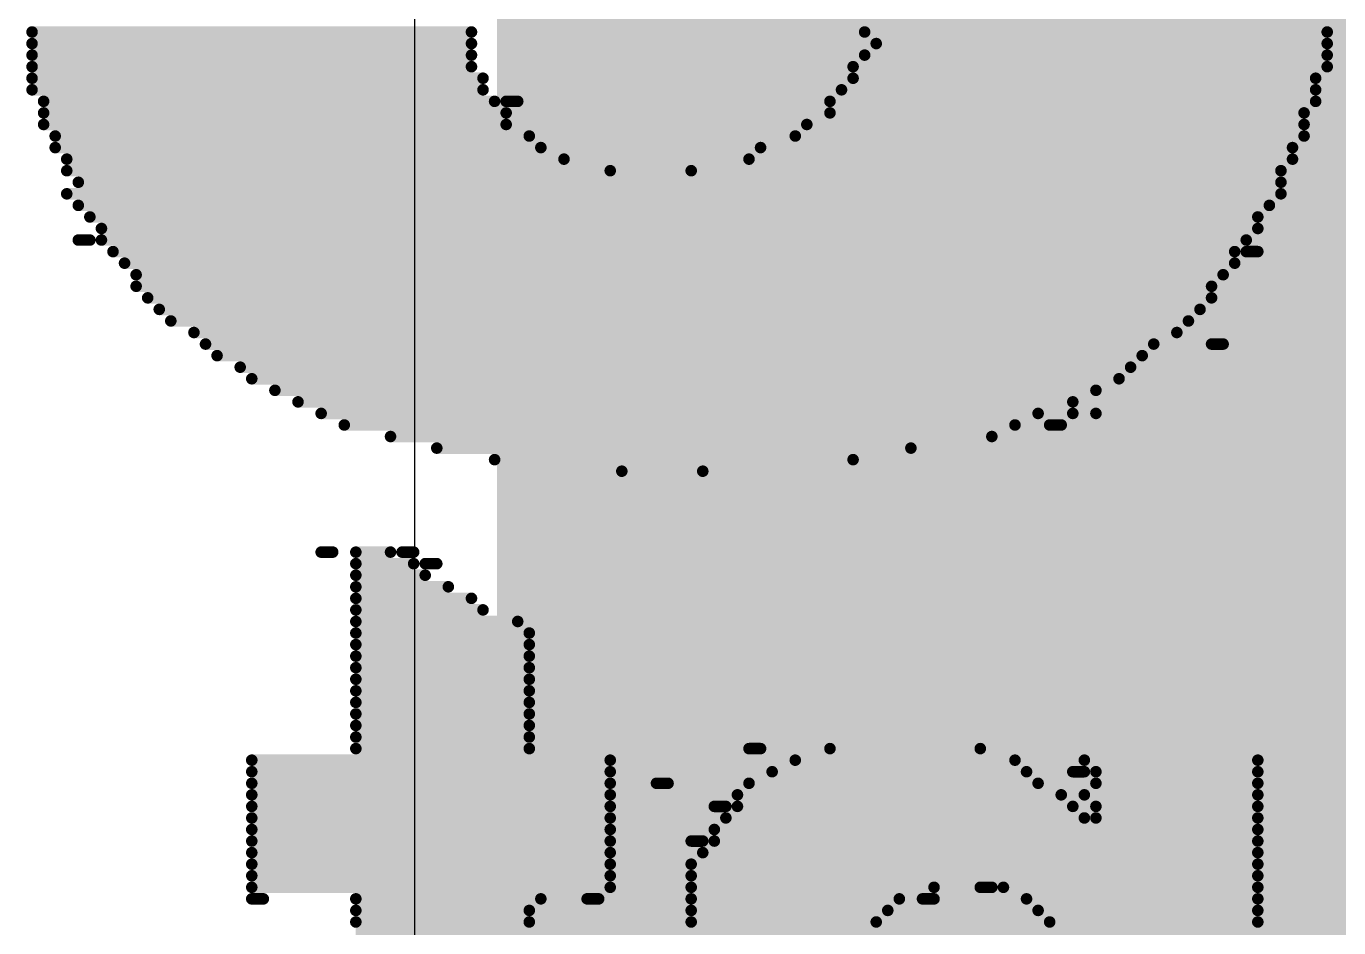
# Model space of a CAD drawing. Header units: inches. Extents: x 0 to 446, y -21 to 70.
# Drawn here: x 10.866 to 13.749, y 50.428 to 52.409 of the extents above; entities that cross this region are included whole.
import ezdxf

# ---------------------------------------------------------------- set-up
doc = ezdxf.new("R2010")
doc.units = ezdxf.units.IN
doc.layers.add('Bottom Overlay', color=54, linetype='Continuous')
doc.layers.add('Top Layer', color=1, linetype='Continuous')

msp = doc.modelspace()

# ---------------------------------------------------------------- hatches: boundary and pattern name
at = {"layer": 'Top Layer'}
msp.add_hatch(color=1, dxfattribs=at).paths.add_polyline_path([(11.8999, 10.6627), (20.7353, 10.6627), (20.7353, 56.4031), (11.8999, 56.4031)])

# ---------------------------------------------------------------- linework, layer by layer
at = {"layer": 'Bottom Overlay'}
for points in [[(10.8788, 52.3963, 0.0254, 0.0254, 0), (11.844, 52.3963, 0.0254, 0.0254, 0)], [(10.8788, 52.3709, 0.0254, 0.0254, 0), (11.844, 52.3709, 0.0254, 0.0254, 0)], [(12.7076, 52.3963, 0.0254, 0.0254, 0), (13.7236, 52.3963, 0.0254, 0.0254, 0)], [(12.733, 52.3709, 0.0254, 0.0254, 0), (13.7236, 52.3709, 0.0254, 0.0254, 0)], [(10.8788, 52.3455, 0.0254, 0.0254, 0), (11.844, 52.3455, 0.0254, 0.0254, 0)], [(12.7076, 52.3455, 0.0254, 0.0254, 0), (13.7236, 52.3455, 0.0254, 0.0254, 0)], [(10.8788, 52.3201, 0.0254, 0.0254, 0), (11.844, 52.3201, 0.0254, 0.0254, 0)], [(12.6822, 52.3201, 0.0254, 0.0254, 0), (13.7236, 52.3201, 0.0254, 0.0254, 0)], [(10.8788, 52.2947, 0.0254, 0.0254, 0), (11.8694, 52.2947, 0.0254, 0.0254, 0)], [(12.6822, 52.2947, 0.0254, 0.0254, 0), (13.6982, 52.2947, 0.0254, 0.0254, 0)], [(10.8788, 52.2693, 0.0254, 0.0254, 0), (11.8694, 52.2693, 0.0254, 0.0254, 0)], [(12.6568, 52.2693, 0.0254, 0.0254, 0), (13.6982, 52.2693, 0.0254, 0.0254, 0)], [(10.9042, 52.2439, 0.0254, 0.0254, 0), (11.8948, 52.2439, 0.0254, 0.0254, 0)], [(11.9202, 52.2439, 0.0254, 0.0254, 0), (11.9456, 52.2439, 0.0254, 0.0254, 0)], [(12.6314, 52.2439, 0.0254, 0.0254, 0), (13.6982, 52.2439, 0.0254, 0.0254, 0)], [(10.9042, 52.2185, 0.0254, 0.0254, 0), (11.9202, 52.2185, 0.0254, 0.0254, 0)], [(12.6314, 52.2185, 0.0254, 0.0254, 0), (13.6728, 52.2185, 0.0254, 0.0254, 0)], [(10.9042, 52.1931, 0.0254, 0.0254, 0), (11.9202, 52.1931, 0.0254, 0.0254, 0)], [(12.5806, 52.1931, 0.0254, 0.0254, 0), (13.6728, 52.1931, 0.0254, 0.0254, 0)], [(10.9296, 52.1677, 0.0254, 0.0254, 0), (11.971, 52.1677, 0.0254, 0.0254, 0)], [(10.9296, 52.1423, 0.0254, 0.0254, 0), (11.9964, 52.1423, 0.0254, 0.0254, 0)], [(12.479, 52.1423, 0.0254, 0.0254, 0), (13.6474, 52.1423, 0.0254, 0.0254, 0)], [(12.5552, 52.1677, 0.0254, 0.0254, 0), (13.6728, 52.1677, 0.0254, 0.0254, 0)], [(10.955, 52.1169, 0.0254, 0.0254, 0), (12.0472, 52.1169, 0.0254, 0.0254, 0)], [(12.4536, 52.1169, 0.0254, 0.0254, 0), (13.6474, 52.1169, 0.0254, 0.0254, 0)], [(10.955, 52.0915, 0.0254, 0.0254, 0), (12.1488, 52.0915, 0.0254, 0.0254, 0)], [(12.3266, 52.0915, 0.0254, 0.0254, 0), (13.622, 52.0915, 0.0254, 0.0254, 0)], [(10.9804, 52.0661, 0.0254, 0.0254, 0), (13.622, 52.0661, 0.0254, 0.0254, 0)], [(10.955, 52.0407, 0.0254, 0.0254, 0), (13.622, 52.0407, 0.0254, 0.0254, 0)], [(10.9804, 52.0153, 0.0254, 0.0254, 0), (13.5966, 52.0153, 0.0254, 0.0254, 0)], [(11.0058, 51.9899, 0.0254, 0.0254, 0), (13.5712, 51.9899, 0.0254, 0.0254, 0)], [(10.9804, 51.9391, 0.0254, 0.0254, 0), (11.0058, 51.9391, 0.0254, 0.0254, 0)], [(11.0312, 51.9645, 0.0254, 0.0254, 0), (13.5712, 51.9645, 0.0254, 0.0254, 0)], [(11.0312, 51.9391, 0.0254, 0.0254, 0), (13.5458, 51.9391, 0.0254, 0.0254, 0)], [(11.0566, 51.9137, 0.0254, 0.0254, 0), (13.5204, 51.9137, 0.0254, 0.0254, 0)], [(13.5458, 51.9137, 0.0254, 0.0254, 0), (13.5712, 51.9137, 0.0254, 0.0254, 0)], [(11.082, 51.8883, 0.0254, 0.0254, 0), (13.5204, 51.8883, 0.0254, 0.0254, 0)], [(11.1074, 51.8629, 0.0254, 0.0254, 0), (13.495, 51.8629, 0.0254, 0.0254, 0)], [(11.1074, 51.8375, 0.0254, 0.0254, 0), (13.4696, 51.8375, 0.0254, 0.0254, 0)], [(11.1328, 51.8121, 0.0254, 0.0254, 0), (13.4696, 51.8121, 0.0254, 0.0254, 0)], [(11.1582, 51.7867, 0.0254, 0.0254, 0), (13.4442, 51.7867, 0.0254, 0.0254, 0)], [(11.1836, 51.7613, 0.0254, 0.0254, 0), (13.4188, 51.7613, 0.0254, 0.0254, 0)], [(11.2344, 51.7359, 0.0254, 0.0254, 0), (13.3934, 51.7359, 0.0254, 0.0254, 0)], [(11.2598, 51.7105, 0.0254, 0.0254, 0), (13.3426, 51.7105, 0.0254, 0.0254, 0)], [(13.4696, 51.7105, 0.0254, 0.0254, 0), (13.495, 51.7105, 0.0254, 0.0254, 0)], [(11.2852, 51.6851, 0.0254, 0.0254, 0), (13.3172, 51.6851, 0.0254, 0.0254, 0)], [(11.336, 51.6597, 0.0254, 0.0254, 0), (13.2918, 51.6597, 0.0254, 0.0254, 0)], [(11.3614, 51.6343, 0.0254, 0.0254, 0), (13.2664, 51.6343, 0.0254, 0.0254, 0)], [(11.4122, 51.6089, 0.0254, 0.0254, 0), (13.2156, 51.6089, 0.0254, 0.0254, 0)], [(11.463, 51.5835, 0.0254, 0.0254, 0), (13.1648, 51.5835, 0.0254, 0.0254, 0)], [(11.5138, 51.5581, 0.0254, 0.0254, 0), (13.0886, 51.5581, 0.0254, 0.0254, 0)], [(13.1648, 51.5581, 0.0254, 0.0254, 0), (13.2156, 51.5581, 0.0254, 0.0254, 0)], [(11.5646, 51.5327, 0.0254, 0.0254, 0), (13.0378, 51.5327, 0.0254, 0.0254, 0)], [(11.6662, 51.5073, 0.0254, 0.0254, 0), (12.987, 51.5073, 0.0254, 0.0254, 0)], [(13.114, 51.5327, 0.0254, 0.0254, 0), (13.1394, 51.5327, 0.0254, 0.0254, 0)], [(11.7678, 51.4819, 0.0254, 0.0254, 0), (12.8092, 51.4819, 0.0254, 0.0254, 0)], [(11.8948, 51.4565, 0.0254, 0.0254, 0), (12.6822, 51.4565, 0.0254, 0.0254, 0)], [(12.1742, 51.4311, 0.0254, 0.0254, 0), (12.352, 51.4311, 0.0254, 0.0254, 0)], [(11.5138, 51.2533, 0.0254, 0.0254, 0), (11.5392, 51.2533, 0.0254, 0.0254, 0)], [(11.59, 51.2533, 0.0254, 0.0254, 0), (11.6662, 51.2533, 0.0254, 0.0254, 0)], [(11.6916, 51.2533, 0.0254, 0.0254, 0), (11.717, 51.2533, 0.0254, 0.0254, 0)], [(11.59, 51.2279, 0.0254, 0.0254, 0), (11.717, 51.2279, 0.0254, 0.0254, 0)], [(11.7424, 51.2279, 0.0254, 0.0254, 0), (11.7678, 51.2279, 0.0254, 0.0254, 0)], [(11.59, 51.2025, 0.0254, 0.0254, 0), (11.7424, 51.2025, 0.0254, 0.0254, 0)], [(11.59, 51.1771, 0.0254, 0.0254, 0), (11.7932, 51.1771, 0.0254, 0.0254, 0)], [(11.59, 51.1517, 0.0254, 0.0254, 0), (11.844, 51.1517, 0.0254, 0.0254, 0)], [(11.59, 51.1263, 0.0254, 0.0254, 0), (11.8694, 51.1263, 0.0254, 0.0254, 0)], [(11.59, 51.1009, 0.0254, 0.0254, 0), (11.9456, 51.1009, 0.0254, 0.0254, 0)], [(11.59, 51.0755, 0.0254, 0.0254, 0), (11.971, 51.0755, 0.0254, 0.0254, 0)], [(11.59, 51.0501, 0.0254, 0.0254, 0), (11.971, 51.0501, 0.0254, 0.0254, 0)], [(11.59, 51.0247, 0.0254, 0.0254, 0), (11.971, 51.0247, 0.0254, 0.0254, 0)], [(11.59, 50.9993, 0.0254, 0.0254, 0), (11.971, 50.9993, 0.0254, 0.0254, 0)], [(11.59, 50.9739, 0.0254, 0.0254, 0), (11.971, 50.9739, 0.0254, 0.0254, 0)], [(11.59, 50.9485, 0.0254, 0.0254, 0), (11.971, 50.9485, 0.0254, 0.0254, 0)], [(11.59, 50.9231, 0.0254, 0.0254, 0), (11.971, 50.9231, 0.0254, 0.0254, 0)], [(11.59, 50.8977, 0.0254, 0.0254, 0), (11.971, 50.8977, 0.0254, 0.0254, 0)], [(11.59, 50.8723, 0.0254, 0.0254, 0), (11.971, 50.8723, 0.0254, 0.0254, 0)], [(11.59, 50.8469, 0.0254, 0.0254, 0), (11.971, 50.8469, 0.0254, 0.0254, 0)], [(11.59, 50.8215, 0.0254, 0.0254, 0), (11.971, 50.8215, 0.0254, 0.0254, 0)], [(12.4536, 50.8215, 0.0254, 0.0254, 0), (12.479, 50.8215, 0.0254, 0.0254, 0)], [(12.6314, 50.8215, 0.0254, 0.0254, 0), (12.9616, 50.8215, 0.0254, 0.0254, 0)], [(11.3614, 50.7961, 0.0254, 0.0254, 0), (12.1488, 50.7961, 0.0254, 0.0254, 0)], [(12.5552, 50.7961, 0.0254, 0.0254, 0), (13.0378, 50.7961, 0.0254, 0.0254, 0)], [(13.1902, 50.7961, 0.0254, 0.0254, 0), (13.5712, 50.7961, 0.0254, 0.0254, 0)], [(11.3614, 50.7707, 0.0254, 0.0254, 0), (12.1488, 50.7707, 0.0254, 0.0254, 0)], [(12.5044, 50.7707, 0.0254, 0.0254, 0), (13.0632, 50.7707, 0.0254, 0.0254, 0)], [(13.1648, 50.7707, 0.0254, 0.0254, 0), (13.1902, 50.7707, 0.0254, 0.0254, 0)], [(13.2156, 50.7707, 0.0254, 0.0254, 0), (13.5712, 50.7707, 0.0254, 0.0254, 0)], [(11.3614, 50.7453, 0.0254, 0.0254, 0), (12.1488, 50.7453, 0.0254, 0.0254, 0)], [(12.2504, 50.7453, 0.0254, 0.0254, 0), (12.2758, 50.7453, 0.0254, 0.0254, 0)], [(12.4536, 50.7453, 0.0254, 0.0254, 0), (13.0886, 50.7453, 0.0254, 0.0254, 0)], [(13.2156, 50.7453, 0.0254, 0.0254, 0), (13.5712, 50.7453, 0.0254, 0.0254, 0)], [(11.3614, 50.7199, 0.0254, 0.0254, 0), (12.1488, 50.7199, 0.0254, 0.0254, 0)], [(12.4282, 50.7199, 0.0254, 0.0254, 0), (13.1394, 50.7199, 0.0254, 0.0254, 0)], [(13.1902, 50.7199, 0.0254, 0.0254, 0), (13.5712, 50.7199, 0.0254, 0.0254, 0)], [(11.3614, 50.6945, 0.0254, 0.0254, 0), (12.1488, 50.6945, 0.0254, 0.0254, 0)], [(11.3614, 50.6691, 0.0254, 0.0254, 0), (12.1488, 50.6691, 0.0254, 0.0254, 0)], [(12.3774, 50.6945, 0.0254, 0.0254, 0), (12.4028, 50.6945, 0.0254, 0.0254, 0)], [(12.4028, 50.6691, 0.0254, 0.0254, 0), (13.1902, 50.6691, 0.0254, 0.0254, 0)], [(12.4282, 50.6945, 0.0254, 0.0254, 0), (13.1648, 50.6945, 0.0254, 0.0254, 0)], [(13.2156, 50.6945, 0.0254, 0.0254, 0), (13.5712, 50.6945, 0.0254, 0.0254, 0)], [(13.2156, 50.6691, 0.0254, 0.0254, 0), (13.5712, 50.6691, 0.0254, 0.0254, 0)], [(11.3614, 50.6437, 0.0254, 0.0254, 0), (12.1488, 50.6437, 0.0254, 0.0254, 0)], [(12.3774, 50.6437, 0.0254, 0.0254, 0), (13.5712, 50.6437, 0.0254, 0.0254, 0)], [(11.3614, 50.6183, 0.0254, 0.0254, 0), (12.1488, 50.6183, 0.0254, 0.0254, 0)], [(12.3266, 50.6183, 0.0254, 0.0254, 0), (12.352, 50.6183, 0.0254, 0.0254, 0)], [(12.3774, 50.6183, 0.0254, 0.0254, 0), (13.5712, 50.6183, 0.0254, 0.0254, 0)], [(11.3614, 50.5929, 0.0254, 0.0254, 0), (12.1488, 50.5929, 0.0254, 0.0254, 0)], [(12.352, 50.5929, 0.0254, 0.0254, 0), (13.5712, 50.5929, 0.0254, 0.0254, 0)], [(11.3614, 50.5675, 0.0254, 0.0254, 0), (12.1488, 50.5675, 0.0254, 0.0254, 0)], [(12.3266, 50.5675, 0.0254, 0.0254, 0), (13.5712, 50.5675, 0.0254, 0.0254, 0)], [(11.3614, 50.5421, 0.0254, 0.0254, 0), (12.1488, 50.5421, 0.0254, 0.0254, 0)], [(12.3266, 50.5421, 0.0254, 0.0254, 0), (13.5712, 50.5421, 0.0254, 0.0254, 0)], [(11.3614, 50.5167, 0.0254, 0.0254, 0), (12.1488, 50.5167, 0.0254, 0.0254, 0)], [(12.3266, 50.5167, 0.0254, 0.0254, 0), (12.86, 50.5167, 0.0254, 0.0254, 0)], [(12.9616, 50.5167, 0.0254, 0.0254, 0), (12.987, 50.5167, 0.0254, 0.0254, 0)], [(13.0124, 50.5167, 0.0254, 0.0254, 0), (13.5712, 50.5167, 0.0254, 0.0254, 0)], [(11.3614, 50.4913, 0.0254, 0.0254, 0), (11.3868, 50.4913, 0.0254, 0.0254, 0)], [(11.59, 50.4913, 0.0254, 0.0254, 0), (11.9964, 50.4913, 0.0254, 0.0254, 0)], [(12.098, 50.4913, 0.0254, 0.0254, 0), (12.1234, 50.4913, 0.0254, 0.0254, 0)], [(12.3266, 50.4913, 0.0254, 0.0254, 0), (12.7838, 50.4913, 0.0254, 0.0254, 0)], [(12.8346, 50.4913, 0.0254, 0.0254, 0), (12.86, 50.4913, 0.0254, 0.0254, 0)], [(13.0632, 50.4913, 0.0254, 0.0254, 0), (13.5712, 50.4913, 0.0254, 0.0254, 0)], [(11.59, 50.4659, 0.0254, 0.0254, 0), (11.971, 50.4659, 0.0254, 0.0254, 0)], [(11.59, 50.4405, 0.0254, 0.0254, 0), (11.971, 50.4405, 0.0254, 0.0254, 0)], [(12.3266, 50.4659, 0.0254, 0.0254, 0), (12.7584, 50.4659, 0.0254, 0.0254, 0)], [(12.3266, 50.4405, 0.0254, 0.0254, 0), (12.733, 50.4405, 0.0254, 0.0254, 0)], [(13.0886, 50.4659, 0.0254, 0.0254, 0), (13.5712, 50.4659, 0.0254, 0.0254, 0)], [(13.114, 50.4405, 0.0254, 0.0254, 0), (13.5712, 50.4405, 0.0254, 0.0254, 0)], [(11.59, 50.4151, 0.0254, 0.0254, 0), (11.971, 50.4151, 0.0254, 0.0254, 0)], [(12.3266, 50.4151, 0.0254, 0.0254, 0), (12.733, 50.4151, 0.0254, 0.0254, 0)], [(13.114, 50.4151, 0.0254, 0.0254, 0), (13.5712, 50.4151, 0.0254, 0.0254, 0)]]:
    msp.add_lwpolyline(points, format="xyseb", dxfattribs=at)
for points in [[(10.8725, 52.3963, 0.0127, 0.0127, 1), (10.8852, 52.3963, 0.0127, 0.0127, 1)], [(10.8725, 52.3709, 0.0127, 0.0127, 1), (10.8852, 52.3709, 0.0127, 0.0127, 1)], [(11.8377, 52.3963, 0.0127, 0.0127, 1), (11.8504, 52.3963, 0.0127, 0.0127, 1)], [(11.8377, 52.3709, 0.0127, 0.0127, 1), (11.8504, 52.3709, 0.0127, 0.0127, 1)], [(12.7013, 52.3963, 0.0127, 0.0127, 1), (12.714, 52.3963, 0.0127, 0.0127, 1)], [(12.7267, 52.3709, 0.0127, 0.0127, 1), (12.7394, 52.3709, 0.0127, 0.0127, 1)], [(13.7173, 52.3963, 0.0127, 0.0127, 1), (13.73, 52.3963, 0.0127, 0.0127, 1)], [(13.7173, 52.3709, 0.0127, 0.0127, 1), (13.73, 52.3709, 0.0127, 0.0127, 1)], [(10.8725, 52.3455, 0.0127, 0.0127, 1), (10.8852, 52.3455, 0.0127, 0.0127, 1)], [(11.8377, 52.3455, 0.0127, 0.0127, 1), (11.8504, 52.3455, 0.0127, 0.0127, 1)], [(12.7013, 52.3455, 0.0127, 0.0127, 1), (12.714, 52.3455, 0.0127, 0.0127, 1)], [(13.7173, 52.3455, 0.0127, 0.0127, 1), (13.73, 52.3455, 0.0127, 0.0127, 1)], [(10.8725, 52.3201, 0.0127, 0.0127, 1), (10.8852, 52.3201, 0.0127, 0.0127, 1)], [(11.8377, 52.3201, 0.0127, 0.0127, 1), (11.8504, 52.3201, 0.0127, 0.0127, 1)], [(12.6759, 52.3201, 0.0127, 0.0127, 1), (12.6886, 52.3201, 0.0127, 0.0127, 1)], [(13.7173, 52.3201, 0.0127, 0.0127, 1), (13.73, 52.3201, 0.0127, 0.0127, 1)], [(10.8725, 52.2947, 0.0127, 0.0127, 1), (10.8852, 52.2947, 0.0127, 0.0127, 1)], [(11.8631, 52.2947, 0.0127, 0.0127, 1), (11.8758, 52.2947, 0.0127, 0.0127, 1)], [(12.6759, 52.2947, 0.0127, 0.0127, 1), (12.6886, 52.2947, 0.0127, 0.0127, 1)], [(13.6919, 52.2947, 0.0127, 0.0127, 1), (13.7046, 52.2947, 0.0127, 0.0127, 1)], [(10.8725, 52.2693, 0.0127, 0.0127, 1), (10.8852, 52.2693, 0.0127, 0.0127, 1)], [(11.8631, 52.2693, 0.0127, 0.0127, 1), (11.8758, 52.2693, 0.0127, 0.0127, 1)], [(12.6505, 52.2693, 0.0127, 0.0127, 1), (12.6632, 52.2693, 0.0127, 0.0127, 1)], [(13.6919, 52.2693, 0.0127, 0.0127, 1), (13.7046, 52.2693, 0.0127, 0.0127, 1)], [(10.8979, 52.2439, 0.0127, 0.0127, 1), (10.9106, 52.2439, 0.0127, 0.0127, 1)], [(11.8885, 52.2439, 0.0127, 0.0127, 1), (11.9012, 52.2439, 0.0127, 0.0127, 1)], [(11.9139, 52.2439, 0.0127, 0.0127, 1), (11.9266, 52.2439, 0.0127, 0.0127, 1)], [(11.9393, 52.2439, 0.0127, 0.0127, 1), (11.952, 52.2439, 0.0127, 0.0127, 1)], [(12.6251, 52.2439, 0.0127, 0.0127, 1), (12.6378, 52.2439, 0.0127, 0.0127, 1)], [(13.6919, 52.2439, 0.0127, 0.0127, 1), (13.7046, 52.2439, 0.0127, 0.0127, 1)], [(10.8979, 52.2185, 0.0127, 0.0127, 1), (10.9106, 52.2185, 0.0127, 0.0127, 1)], [(11.9139, 52.2185, 0.0127, 0.0127, 1), (11.9266, 52.2185, 0.0127, 0.0127, 1)], [(12.6251, 52.2185, 0.0127, 0.0127, 1), (12.6378, 52.2185, 0.0127, 0.0127, 1)], [(13.6665, 52.2185, 0.0127, 0.0127, 1), (13.6792, 52.2185, 0.0127, 0.0127, 1)], [(10.8979, 52.1931, 0.0127, 0.0127, 1), (10.9106, 52.1931, 0.0127, 0.0127, 1)], [(11.9139, 52.1931, 0.0127, 0.0127, 1), (11.9266, 52.1931, 0.0127, 0.0127, 1)], [(12.5743, 52.1931, 0.0127, 0.0127, 1), (12.587, 52.1931, 0.0127, 0.0127, 1)], [(13.6665, 52.1931, 0.0127, 0.0127, 1), (13.6792, 52.1931, 0.0127, 0.0127, 1)], [(10.9233, 52.1677, 0.0127, 0.0127, 1), (10.936, 52.1677, 0.0127, 0.0127, 1)], [(10.9233, 52.1423, 0.0127, 0.0127, 1), (10.936, 52.1423, 0.0127, 0.0127, 1)], [(11.9647, 52.1677, 0.0127, 0.0127, 1), (11.9774, 52.1677, 0.0127, 0.0127, 1)], [(11.9901, 52.1423, 0.0127, 0.0127, 1), (12.0028, 52.1423, 0.0127, 0.0127, 1)], [(12.4727, 52.1423, 0.0127, 0.0127, 1), (12.4854, 52.1423, 0.0127, 0.0127, 1)], [(12.5489, 52.1677, 0.0127, 0.0127, 1), (12.5616, 52.1677, 0.0127, 0.0127, 1)], [(13.6411, 52.1423, 0.0127, 0.0127, 1), (13.6538, 52.1423, 0.0127, 0.0127, 1)], [(13.6665, 52.1677, 0.0127, 0.0127, 1), (13.6792, 52.1677, 0.0127, 0.0127, 1)], [(10.9487, 52.1169, 0.0127, 0.0127, 1), (10.9614, 52.1169, 0.0127, 0.0127, 1)], [(12.0409, 52.1169, 0.0127, 0.0127, 1), (12.0536, 52.1169, 0.0127, 0.0127, 1)], [(12.4473, 52.1169, 0.0127, 0.0127, 1), (12.46, 52.1169, 0.0127, 0.0127, 1)], [(13.6411, 52.1169, 0.0127, 0.0127, 1), (13.6538, 52.1169, 0.0127, 0.0127, 1)], [(10.9487, 52.0915, 0.0127, 0.0127, 1), (10.9614, 52.0915, 0.0127, 0.0127, 1)], [(12.1425, 52.0915, 0.0127, 0.0127, 1), (12.1552, 52.0915, 0.0127, 0.0127, 1)], [(12.3203, 52.0915, 0.0127, 0.0127, 1), (12.333, 52.0915, 0.0127, 0.0127, 1)], [(13.6157, 52.0915, 0.0127, 0.0127, 1), (13.6284, 52.0915, 0.0127, 0.0127, 1)], [(10.9741, 52.0661, 0.0127, 0.0127, 1), (10.9868, 52.0661, 0.0127, 0.0127, 1)], [(13.6157, 52.0661, 0.0127, 0.0127, 1), (13.6284, 52.0661, 0.0127, 0.0127, 1)], [(10.9487, 52.0407, 0.0127, 0.0127, 1), (10.9614, 52.0407, 0.0127, 0.0127, 1)], [(13.6157, 52.0407, 0.0127, 0.0127, 1), (13.6284, 52.0407, 0.0127, 0.0127, 1)], [(10.9741, 52.0153, 0.0127, 0.0127, 1), (10.9868, 52.0153, 0.0127, 0.0127, 1)], [(13.5903, 52.0153, 0.0127, 0.0127, 1), (13.603, 52.0153, 0.0127, 0.0127, 1)], [(10.9995, 51.9899, 0.0127, 0.0127, 1), (11.0122, 51.9899, 0.0127, 0.0127, 1)], [(13.5649, 51.9899, 0.0127, 0.0127, 1), (13.5776, 51.9899, 0.0127, 0.0127, 1)], [(10.9741, 51.9391, 0.0127, 0.0127, 1), (10.9868, 51.9391, 0.0127, 0.0127, 1)], [(10.9995, 51.9391, 0.0127, 0.0127, 1), (11.0122, 51.9391, 0.0127, 0.0127, 1)], [(11.0249, 51.9645, 0.0127, 0.0127, 1), (11.0376, 51.9645, 0.0127, 0.0127, 1)], [(11.0249, 51.9391, 0.0127, 0.0127, 1), (11.0376, 51.9391, 0.0127, 0.0127, 1)], [(13.5395, 51.9391, 0.0127, 0.0127, 1), (13.5522, 51.9391, 0.0127, 0.0127, 1)], [(13.5649, 51.9645, 0.0127, 0.0127, 1), (13.5776, 51.9645, 0.0127, 0.0127, 1)], [(11.0503, 51.9137, 0.0127, 0.0127, 1), (11.063, 51.9137, 0.0127, 0.0127, 1)], [(13.5141, 51.9137, 0.0127, 0.0127, 1), (13.5268, 51.9137, 0.0127, 0.0127, 1)], [(13.5395, 51.9137, 0.0127, 0.0127, 1), (13.5522, 51.9137, 0.0127, 0.0127, 1)], [(13.5649, 51.9137, 0.0127, 0.0127, 1), (13.5776, 51.9137, 0.0127, 0.0127, 1)], [(11.0757, 51.8883, 0.0127, 0.0127, 1), (11.0884, 51.8883, 0.0127, 0.0127, 1)], [(13.5141, 51.8883, 0.0127, 0.0127, 1), (13.5268, 51.8883, 0.0127, 0.0127, 1)], [(11.1011, 51.8629, 0.0127, 0.0127, 1), (11.1138, 51.8629, 0.0127, 0.0127, 1)], [(13.4887, 51.8629, 0.0127, 0.0127, 1), (13.5014, 51.8629, 0.0127, 0.0127, 1)], [(11.1011, 51.8375, 0.0127, 0.0127, 1), (11.1138, 51.8375, 0.0127, 0.0127, 1)], [(13.4633, 51.8375, 0.0127, 0.0127, 1), (13.476, 51.8375, 0.0127, 0.0127, 1)], [(11.1265, 51.8121, 0.0127, 0.0127, 1), (11.1392, 51.8121, 0.0127, 0.0127, 1)], [(13.4633, 51.8121, 0.0127, 0.0127, 1), (13.476, 51.8121, 0.0127, 0.0127, 1)], [(11.1519, 51.7867, 0.0127, 0.0127, 1), (11.1646, 51.7867, 0.0127, 0.0127, 1)], [(13.4379, 51.7867, 0.0127, 0.0127, 1), (13.4506, 51.7867, 0.0127, 0.0127, 1)], [(11.1773, 51.7613, 0.0127, 0.0127, 1), (11.19, 51.7613, 0.0127, 0.0127, 1)], [(11.2281, 51.7359, 0.0127, 0.0127, 1), (11.2408, 51.7359, 0.0127, 0.0127, 1)], [(13.3871, 51.7359, 0.0127, 0.0127, 1), (13.3998, 51.7359, 0.0127, 0.0127, 1)], [(13.4125, 51.7613, 0.0127, 0.0127, 1), (13.4252, 51.7613, 0.0127, 0.0127, 1)], [(11.2535, 51.7105, 0.0127, 0.0127, 1), (11.2662, 51.7105, 0.0127, 0.0127, 1)], [(13.3363, 51.7105, 0.0127, 0.0127, 1), (13.349, 51.7105, 0.0127, 0.0127, 1)], [(13.4633, 51.7105, 0.0127, 0.0127, 1), (13.476, 51.7105, 0.0127, 0.0127, 1)], [(13.4887, 51.7105, 0.0127, 0.0127, 1), (13.5014, 51.7105, 0.0127, 0.0127, 1)], [(11.2789, 51.6851, 0.0127, 0.0127, 1), (11.2916, 51.6851, 0.0127, 0.0127, 1)], [(13.3109, 51.6851, 0.0127, 0.0127, 1), (13.3236, 51.6851, 0.0127, 0.0127, 1)], [(11.3297, 51.6597, 0.0127, 0.0127, 1), (11.3424, 51.6597, 0.0127, 0.0127, 1)], [(13.2855, 51.6597, 0.0127, 0.0127, 1), (13.2982, 51.6597, 0.0127, 0.0127, 1)], [(11.3551, 51.6343, 0.0127, 0.0127, 1), (11.3678, 51.6343, 0.0127, 0.0127, 1)], [(13.2601, 51.6343, 0.0127, 0.0127, 1), (13.2728, 51.6343, 0.0127, 0.0127, 1)], [(11.4059, 51.6089, 0.0127, 0.0127, 1), (11.4186, 51.6089, 0.0127, 0.0127, 1)], [(13.2093, 51.6089, 0.0127, 0.0127, 1), (13.222, 51.6089, 0.0127, 0.0127, 1)], [(11.4567, 51.5835, 0.0127, 0.0127, 1), (11.4694, 51.5835, 0.0127, 0.0127, 1)], [(13.1585, 51.5835, 0.0127, 0.0127, 1), (13.1712, 51.5835, 0.0127, 0.0127, 1)], [(11.5075, 51.5581, 0.0127, 0.0127, 1), (11.5202, 51.5581, 0.0127, 0.0127, 1)], [(13.0823, 51.5581, 0.0127, 0.0127, 1), (13.095, 51.5581, 0.0127, 0.0127, 1)], [(13.1585, 51.5581, 0.0127, 0.0127, 1), (13.1712, 51.5581, 0.0127, 0.0127, 1)], [(13.2093, 51.5581, 0.0127, 0.0127, 1), (13.222, 51.5581, 0.0127, 0.0127, 1)], [(11.5583, 51.5327, 0.0127, 0.0127, 1), (11.571, 51.5327, 0.0127, 0.0127, 1)], [(11.6599, 51.5073, 0.0127, 0.0127, 1), (11.6726, 51.5073, 0.0127, 0.0127, 1)], [(12.9807, 51.5073, 0.0127, 0.0127, 1), (12.9934, 51.5073, 0.0127, 0.0127, 1)], [(13.0315, 51.5327, 0.0127, 0.0127, 1), (13.0442, 51.5327, 0.0127, 0.0127, 1)], [(13.1077, 51.5327, 0.0127, 0.0127, 1), (13.1204, 51.5327, 0.0127, 0.0127, 1)], [(13.1331, 51.5327, 0.0127, 0.0127, 1), (13.1458, 51.5327, 0.0127, 0.0127, 1)], [(11.7615, 51.4819, 0.0127, 0.0127, 1), (11.7742, 51.4819, 0.0127, 0.0127, 1)], [(12.8029, 51.4819, 0.0127, 0.0127, 1), (12.8156, 51.4819, 0.0127, 0.0127, 1)], [(11.8885, 51.4565, 0.0127, 0.0127, 1), (11.9012, 51.4565, 0.0127, 0.0127, 1)], [(12.6759, 51.4565, 0.0127, 0.0127, 1), (12.6886, 51.4565, 0.0127, 0.0127, 1)], [(12.1679, 51.4311, 0.0127, 0.0127, 1), (12.1806, 51.4311, 0.0127, 0.0127, 1)], [(12.3457, 51.4311, 0.0127, 0.0127, 1), (12.3584, 51.4311, 0.0127, 0.0127, 1)], [(11.5075, 51.2533, 0.0127, 0.0127, 1), (11.5202, 51.2533, 0.0127, 0.0127, 1)], [(11.5329, 51.2533, 0.0127, 0.0127, 1), (11.5456, 51.2533, 0.0127, 0.0127, 1)], [(11.5837, 51.2533, 0.0127, 0.0127, 1), (11.5964, 51.2533, 0.0127, 0.0127, 1)], [(11.6599, 51.2533, 0.0127, 0.0127, 1), (11.6726, 51.2533, 0.0127, 0.0127, 1)], [(11.6853, 51.2533, 0.0127, 0.0127, 1), (11.698, 51.2533, 0.0127, 0.0127, 1)], [(11.7107, 51.2533, 0.0127, 0.0127, 1), (11.7234, 51.2533, 0.0127, 0.0127, 1)], [(11.5837, 51.2279, 0.0127, 0.0127, 1), (11.5964, 51.2279, 0.0127, 0.0127, 1)], [(11.7107, 51.2279, 0.0127, 0.0127, 1), (11.7234, 51.2279, 0.0127, 0.0127, 1)], [(11.7361, 51.2279, 0.0127, 0.0127, 1), (11.7488, 51.2279, 0.0127, 0.0127, 1)], [(11.7615, 51.2279, 0.0127, 0.0127, 1), (11.7742, 51.2279, 0.0127, 0.0127, 1)], [(11.5837, 51.2025, 0.0127, 0.0127, 1), (11.5964, 51.2025, 0.0127, 0.0127, 1)], [(11.7361, 51.2025, 0.0127, 0.0127, 1), (11.7488, 51.2025, 0.0127, 0.0127, 1)], [(11.5837, 51.1771, 0.0127, 0.0127, 1), (11.5964, 51.1771, 0.0127, 0.0127, 1)], [(11.7869, 51.1771, 0.0127, 0.0127, 1), (11.7996, 51.1771, 0.0127, 0.0127, 1)], [(11.5837, 51.1517, 0.0127, 0.0127, 1), (11.5964, 51.1517, 0.0127, 0.0127, 1)], [(11.8377, 51.1517, 0.0127, 0.0127, 1), (11.8504, 51.1517, 0.0127, 0.0127, 1)], [(11.5837, 51.1263, 0.0127, 0.0127, 1), (11.5964, 51.1263, 0.0127, 0.0127, 1)], [(11.8631, 51.1263, 0.0127, 0.0127, 1), (11.8758, 51.1263, 0.0127, 0.0127, 1)], [(11.5837, 51.1009, 0.0127, 0.0127, 1), (11.5964, 51.1009, 0.0127, 0.0127, 1)], [(11.5837, 51.0755, 0.0127, 0.0127, 1), (11.5964, 51.0755, 0.0127, 0.0127, 1)], [(11.9393, 51.1009, 0.0127, 0.0127, 1), (11.952, 51.1009, 0.0127, 0.0127, 1)], [(11.9647, 51.0755, 0.0127, 0.0127, 1), (11.9774, 51.0755, 0.0127, 0.0127, 1)], [(11.5837, 51.0501, 0.0127, 0.0127, 1), (11.5964, 51.0501, 0.0127, 0.0127, 1)], [(11.9647, 51.0501, 0.0127, 0.0127, 1), (11.9774, 51.0501, 0.0127, 0.0127, 1)], [(11.5837, 51.0247, 0.0127, 0.0127, 1), (11.5964, 51.0247, 0.0127, 0.0127, 1)], [(11.9647, 51.0247, 0.0127, 0.0127, 1), (11.9774, 51.0247, 0.0127, 0.0127, 1)], [(11.5837, 50.9993, 0.0127, 0.0127, 1), (11.5964, 50.9993, 0.0127, 0.0127, 1)], [(11.9647, 50.9993, 0.0127, 0.0127, 1), (11.9774, 50.9993, 0.0127, 0.0127, 1)], [(11.5837, 50.9739, 0.0127, 0.0127, 1), (11.5964, 50.9739, 0.0127, 0.0127, 1)], [(11.9647, 50.9739, 0.0127, 0.0127, 1), (11.9774, 50.9739, 0.0127, 0.0127, 1)], [(11.5837, 50.9485, 0.0127, 0.0127, 1), (11.5964, 50.9485, 0.0127, 0.0127, 1)], [(11.9647, 50.9485, 0.0127, 0.0127, 1), (11.9774, 50.9485, 0.0127, 0.0127, 1)], [(11.5837, 50.9231, 0.0127, 0.0127, 1), (11.5964, 50.9231, 0.0127, 0.0127, 1)], [(11.9647, 50.9231, 0.0127, 0.0127, 1), (11.9774, 50.9231, 0.0127, 0.0127, 1)], [(11.5837, 50.8977, 0.0127, 0.0127, 1), (11.5964, 50.8977, 0.0127, 0.0127, 1)], [(11.5837, 50.8723, 0.0127, 0.0127, 1), (11.5964, 50.8723, 0.0127, 0.0127, 1)], [(11.9647, 50.8977, 0.0127, 0.0127, 1), (11.9774, 50.8977, 0.0127, 0.0127, 1)], [(11.9647, 50.8723, 0.0127, 0.0127, 1), (11.9774, 50.8723, 0.0127, 0.0127, 1)], [(11.5837, 50.8469, 0.0127, 0.0127, 1), (11.5964, 50.8469, 0.0127, 0.0127, 1)], [(11.9647, 50.8469, 0.0127, 0.0127, 1), (11.9774, 50.8469, 0.0127, 0.0127, 1)], [(11.5837, 50.8215, 0.0127, 0.0127, 1), (11.5964, 50.8215, 0.0127, 0.0127, 1)], [(11.9647, 50.8215, 0.0127, 0.0127, 1), (11.9774, 50.8215, 0.0127, 0.0127, 1)], [(12.4473, 50.8215, 0.0127, 0.0127, 1), (12.46, 50.8215, 0.0127, 0.0127, 1)], [(12.4727, 50.8215, 0.0127, 0.0127, 1), (12.4854, 50.8215, 0.0127, 0.0127, 1)], [(12.6251, 50.8215, 0.0127, 0.0127, 1), (12.6378, 50.8215, 0.0127, 0.0127, 1)], [(12.9553, 50.8215, 0.0127, 0.0127, 1), (12.968, 50.8215, 0.0127, 0.0127, 1)], [(11.3551, 50.7961, 0.0127, 0.0127, 1), (11.3678, 50.7961, 0.0127, 0.0127, 1)], [(12.1425, 50.7961, 0.0127, 0.0127, 1), (12.1552, 50.7961, 0.0127, 0.0127, 1)], [(12.5489, 50.7961, 0.0127, 0.0127, 1), (12.5616, 50.7961, 0.0127, 0.0127, 1)], [(13.0315, 50.7961, 0.0127, 0.0127, 1), (13.0442, 50.7961, 0.0127, 0.0127, 1)], [(13.1839, 50.7961, 0.0127, 0.0127, 1), (13.1966, 50.7961, 0.0127, 0.0127, 1)], [(13.5649, 50.7961, 0.0127, 0.0127, 1), (13.5776, 50.7961, 0.0127, 0.0127, 1)], [(11.3551, 50.7707, 0.0127, 0.0127, 1), (11.3678, 50.7707, 0.0127, 0.0127, 1)], [(12.1425, 50.7707, 0.0127, 0.0127, 1), (12.1552, 50.7707, 0.0127, 0.0127, 1)], [(12.4981, 50.7707, 0.0127, 0.0127, 1), (12.5108, 50.7707, 0.0127, 0.0127, 1)], [(13.0569, 50.7707, 0.0127, 0.0127, 1), (13.0696, 50.7707, 0.0127, 0.0127, 1)], [(13.1585, 50.7707, 0.0127, 0.0127, 1), (13.1712, 50.7707, 0.0127, 0.0127, 1)], [(13.1839, 50.7707, 0.0127, 0.0127, 1), (13.1966, 50.7707, 0.0127, 0.0127, 1)], [(13.2093, 50.7707, 0.0127, 0.0127, 1), (13.222, 50.7707, 0.0127, 0.0127, 1)], [(13.5649, 50.7707, 0.0127, 0.0127, 1), (13.5776, 50.7707, 0.0127, 0.0127, 1)], [(11.3551, 50.7453, 0.0127, 0.0127, 1), (11.3678, 50.7453, 0.0127, 0.0127, 1)], [(12.1425, 50.7453, 0.0127, 0.0127, 1), (12.1552, 50.7453, 0.0127, 0.0127, 1)], [(12.2441, 50.7453, 0.0127, 0.0127, 1), (12.2568, 50.7453, 0.0127, 0.0127, 1)], [(12.2695, 50.7453, 0.0127, 0.0127, 1), (12.2822, 50.7453, 0.0127, 0.0127, 1)], [(12.4473, 50.7453, 0.0127, 0.0127, 1), (12.46, 50.7453, 0.0127, 0.0127, 1)], [(13.0823, 50.7453, 0.0127, 0.0127, 1), (13.095, 50.7453, 0.0127, 0.0127, 1)], [(13.2093, 50.7453, 0.0127, 0.0127, 1), (13.222, 50.7453, 0.0127, 0.0127, 1)], [(13.5649, 50.7453, 0.0127, 0.0127, 1), (13.5776, 50.7453, 0.0127, 0.0127, 1)], [(11.3551, 50.7199, 0.0127, 0.0127, 1), (11.3678, 50.7199, 0.0127, 0.0127, 1)], [(12.1425, 50.7199, 0.0127, 0.0127, 1), (12.1552, 50.7199, 0.0127, 0.0127, 1)], [(12.4219, 50.7199, 0.0127, 0.0127, 1), (12.4346, 50.7199, 0.0127, 0.0127, 1)], [(13.1331, 50.7199, 0.0127, 0.0127, 1), (13.1458, 50.7199, 0.0127, 0.0127, 1)], [(13.1839, 50.7199, 0.0127, 0.0127, 1), (13.1966, 50.7199, 0.0127, 0.0127, 1)], [(13.5649, 50.7199, 0.0127, 0.0127, 1), (13.5776, 50.7199, 0.0127, 0.0127, 1)], [(11.3551, 50.6945, 0.0127, 0.0127, 1), (11.3678, 50.6945, 0.0127, 0.0127, 1)], [(11.3551, 50.6691, 0.0127, 0.0127, 1), (11.3678, 50.6691, 0.0127, 0.0127, 1)], [(12.1425, 50.6945, 0.0127, 0.0127, 1), (12.1552, 50.6945, 0.0127, 0.0127, 1)], [(12.1425, 50.6691, 0.0127, 0.0127, 1), (12.1552, 50.6691, 0.0127, 0.0127, 1)], [(12.3711, 50.6945, 0.0127, 0.0127, 1), (12.3838, 50.6945, 0.0127, 0.0127, 1)], [(12.3965, 50.6945, 0.0127, 0.0127, 1), (12.4092, 50.6945, 0.0127, 0.0127, 1)], [(12.3965, 50.6691, 0.0127, 0.0127, 1), (12.4092, 50.6691, 0.0127, 0.0127, 1)], [(12.4219, 50.6945, 0.0127, 0.0127, 1), (12.4346, 50.6945, 0.0127, 0.0127, 1)], [(13.1585, 50.6945, 0.0127, 0.0127, 1), (13.1712, 50.6945, 0.0127, 0.0127, 1)], [(13.1839, 50.6691, 0.0127, 0.0127, 1), (13.1966, 50.6691, 0.0127, 0.0127, 1)], [(13.2093, 50.6945, 0.0127, 0.0127, 1), (13.222, 50.6945, 0.0127, 0.0127, 1)], [(13.2093, 50.6691, 0.0127, 0.0127, 1), (13.222, 50.6691, 0.0127, 0.0127, 1)], [(13.5649, 50.6945, 0.0127, 0.0127, 1), (13.5776, 50.6945, 0.0127, 0.0127, 1)], [(13.5649, 50.6691, 0.0127, 0.0127, 1), (13.5776, 50.6691, 0.0127, 0.0127, 1)], [(11.3551, 50.6437, 0.0127, 0.0127, 1), (11.3678, 50.6437, 0.0127, 0.0127, 1)], [(12.1425, 50.6437, 0.0127, 0.0127, 1), (12.1552, 50.6437, 0.0127, 0.0127, 1)], [(12.3711, 50.6437, 0.0127, 0.0127, 1), (12.3838, 50.6437, 0.0127, 0.0127, 1)], [(13.5649, 50.6437, 0.0127, 0.0127, 1), (13.5776, 50.6437, 0.0127, 0.0127, 1)], [(11.3551, 50.6183, 0.0127, 0.0127, 1), (11.3678, 50.6183, 0.0127, 0.0127, 1)], [(12.1425, 50.6183, 0.0127, 0.0127, 1), (12.1552, 50.6183, 0.0127, 0.0127, 1)], [(12.3203, 50.6183, 0.0127, 0.0127, 1), (12.333, 50.6183, 0.0127, 0.0127, 1)], [(12.3457, 50.6183, 0.0127, 0.0127, 1), (12.3584, 50.6183, 0.0127, 0.0127, 1)], [(12.3711, 50.6183, 0.0127, 0.0127, 1), (12.3838, 50.6183, 0.0127, 0.0127, 1)], [(13.5649, 50.6183, 0.0127, 0.0127, 1), (13.5776, 50.6183, 0.0127, 0.0127, 1)], [(11.3551, 50.5929, 0.0127, 0.0127, 1), (11.3678, 50.5929, 0.0127, 0.0127, 1)], [(12.1425, 50.5929, 0.0127, 0.0127, 1), (12.1552, 50.5929, 0.0127, 0.0127, 1)], [(12.3457, 50.5929, 0.0127, 0.0127, 1), (12.3584, 50.5929, 0.0127, 0.0127, 1)], [(13.5649, 50.5929, 0.0127, 0.0127, 1), (13.5776, 50.5929, 0.0127, 0.0127, 1)], [(11.3551, 50.5675, 0.0127, 0.0127, 1), (11.3678, 50.5675, 0.0127, 0.0127, 1)], [(12.1425, 50.5675, 0.0127, 0.0127, 1), (12.1552, 50.5675, 0.0127, 0.0127, 1)], [(12.3203, 50.5675, 0.0127, 0.0127, 1), (12.333, 50.5675, 0.0127, 0.0127, 1)], [(13.5649, 50.5675, 0.0127, 0.0127, 1), (13.5776, 50.5675, 0.0127, 0.0127, 1)], [(11.3551, 50.5421, 0.0127, 0.0127, 1), (11.3678, 50.5421, 0.0127, 0.0127, 1)], [(12.1425, 50.5421, 0.0127, 0.0127, 1), (12.1552, 50.5421, 0.0127, 0.0127, 1)], [(12.3203, 50.5421, 0.0127, 0.0127, 1), (12.333, 50.5421, 0.0127, 0.0127, 1)], [(13.5649, 50.5421, 0.0127, 0.0127, 1), (13.5776, 50.5421, 0.0127, 0.0127, 1)], [(11.3551, 50.5167, 0.0127, 0.0127, 1), (11.3678, 50.5167, 0.0127, 0.0127, 1)], [(12.1425, 50.5167, 0.0127, 0.0127, 1), (12.1552, 50.5167, 0.0127, 0.0127, 1)], [(12.3203, 50.5167, 0.0127, 0.0127, 1), (12.333, 50.5167, 0.0127, 0.0127, 1)], [(12.8537, 50.5167, 0.0127, 0.0127, 1), (12.8664, 50.5167, 0.0127, 0.0127, 1)], [(12.9553, 50.5167, 0.0127, 0.0127, 1), (12.968, 50.5167, 0.0127, 0.0127, 1)], [(12.9807, 50.5167, 0.0127, 0.0127, 1), (12.9934, 50.5167, 0.0127, 0.0127, 1)], [(13.0061, 50.5167, 0.0127, 0.0127, 1), (13.0188, 50.5167, 0.0127, 0.0127, 1)], [(13.5649, 50.5167, 0.0127, 0.0127, 1), (13.5776, 50.5167, 0.0127, 0.0127, 1)], [(11.3551, 50.4913, 0.0127, 0.0127, 1), (11.3678, 50.4913, 0.0127, 0.0127, 1)], [(11.3805, 50.4913, 0.0127, 0.0127, 1), (11.3932, 50.4913, 0.0127, 0.0127, 1)], [(11.5837, 50.4913, 0.0127, 0.0127, 1), (11.5964, 50.4913, 0.0127, 0.0127, 1)], [(11.9901, 50.4913, 0.0127, 0.0127, 1), (12.0028, 50.4913, 0.0127, 0.0127, 1)], [(12.0917, 50.4913, 0.0127, 0.0127, 1), (12.1044, 50.4913, 0.0127, 0.0127, 1)], [(12.1171, 50.4913, 0.0127, 0.0127, 1), (12.1298, 50.4913, 0.0127, 0.0127, 1)], [(12.3203, 50.4913, 0.0127, 0.0127, 1), (12.333, 50.4913, 0.0127, 0.0127, 1)], [(12.7775, 50.4913, 0.0127, 0.0127, 1), (12.7902, 50.4913, 0.0127, 0.0127, 1)], [(12.8283, 50.4913, 0.0127, 0.0127, 1), (12.841, 50.4913, 0.0127, 0.0127, 1)], [(12.8537, 50.4913, 0.0127, 0.0127, 1), (12.8664, 50.4913, 0.0127, 0.0127, 1)], [(13.0569, 50.4913, 0.0127, 0.0127, 1), (13.0696, 50.4913, 0.0127, 0.0127, 1)], [(13.5649, 50.4913, 0.0127, 0.0127, 1), (13.5776, 50.4913, 0.0127, 0.0127, 1)], [(11.5837, 50.4659, 0.0127, 0.0127, 1), (11.5964, 50.4659, 0.0127, 0.0127, 1)], [(11.5837, 50.4405, 0.0127, 0.0127, 1), (11.5964, 50.4405, 0.0127, 0.0127, 1)], [(11.9647, 50.4659, 0.0127, 0.0127, 1), (11.9774, 50.4659, 0.0127, 0.0127, 1)], [(11.9647, 50.4405, 0.0127, 0.0127, 1), (11.9774, 50.4405, 0.0127, 0.0127, 1)], [(12.3203, 50.4659, 0.0127, 0.0127, 1), (12.333, 50.4659, 0.0127, 0.0127, 1)], [(12.3203, 50.4405, 0.0127, 0.0127, 1), (12.333, 50.4405, 0.0127, 0.0127, 1)], [(12.7267, 50.4405, 0.0127, 0.0127, 1), (12.7394, 50.4405, 0.0127, 0.0127, 1)], [(12.7521, 50.4659, 0.0127, 0.0127, 1), (12.7648, 50.4659, 0.0127, 0.0127, 1)], [(13.0823, 50.4659, 0.0127, 0.0127, 1), (13.095, 50.4659, 0.0127, 0.0127, 1)], [(13.1077, 50.4405, 0.0127, 0.0127, 1), (13.1204, 50.4405, 0.0127, 0.0127, 1)], [(13.5649, 50.4659, 0.0127, 0.0127, 1), (13.5776, 50.4659, 0.0127, 0.0127, 1)], [(13.5649, 50.4405, 0.0127, 0.0127, 1), (13.5776, 50.4405, 0.0127, 0.0127, 1)]]:
    msp.add_lwpolyline(points, format="xyseb", close=True, dxfattribs=at)
at = {"layer": 'Top Layer'}
msp.add_line((11.7186, 56.4031), (11.7186, 11.1706), dxfattribs=at)

doc.saveas('drawing.dxf')
